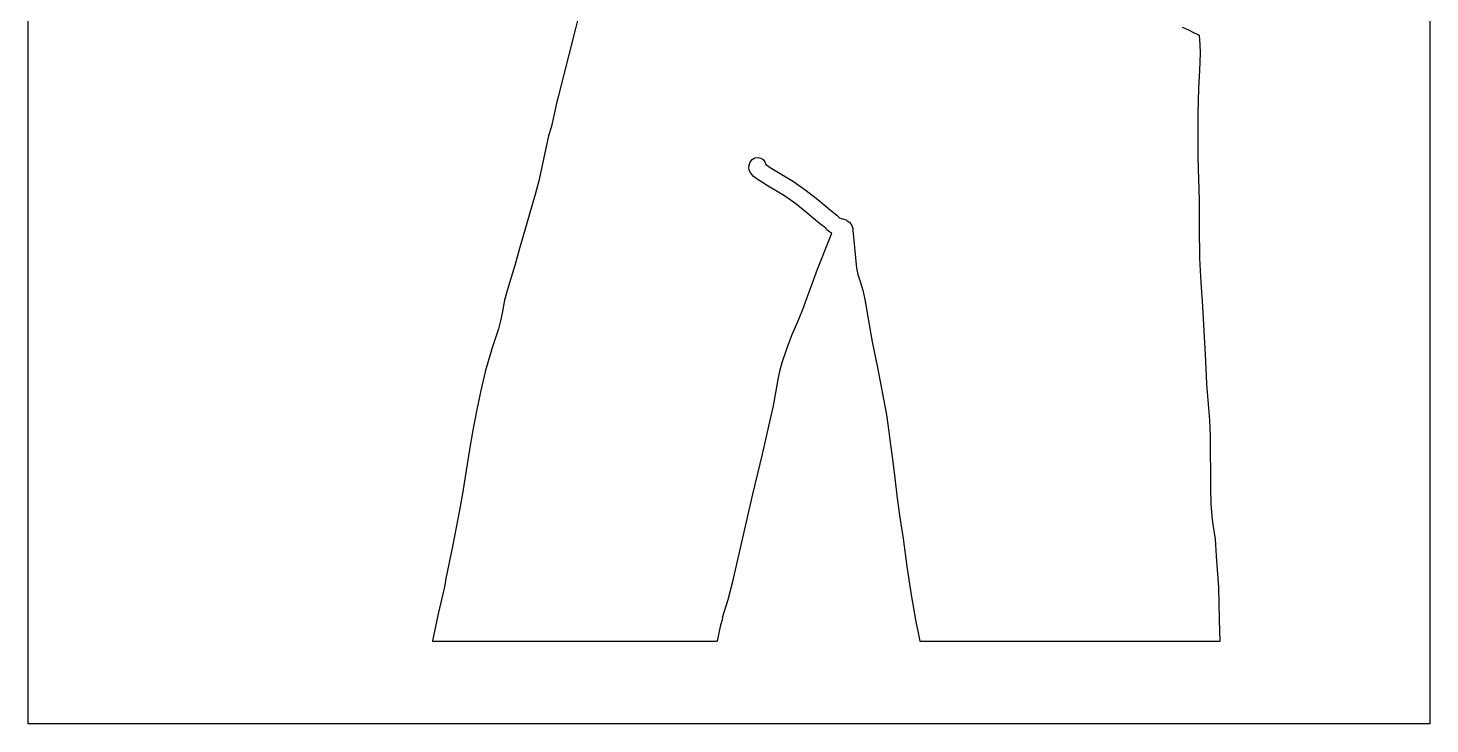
# Model space of a CAD drawing. Extents: x 2 to 598, y 382 to 3498.
# Drawn here: x 2 to 398, y 2132 to 2328.5 of the extents above; entities that cross this region are included whole.
import ezdxf

# ---------------------------------------------------------------- set-up
doc = ezdxf.new("R2010")
doc.units = 0

msp = doc.modelspace()

# ---------------------------------------------------------------- linework, layer by layer
at = {"layer": 'Calque 1'}
for p, q in [((1.99988, 2132), (1.99988, 2678)), ((398, 2377.98), (398, 2177.98)), ((157.382993, 2331.359813), (156.65218, 2328.3458)), ((330.08138, 2327.7671), (328.08151, 2328.6177)), ((156.64718, 2328.3288), (154.79923, 2320.8998)), ((156.65218, 2328.3458), (156.64718, 2328.3288)), ((330.87824, 2327.2813), (330.08138, 2327.7671)), ((332.92617, 2326.4054), (330.87824, 2327.2813)), ((333.127946, 2323.800775), (332.92617, 2326.4054)), ((154.796, 2320.9), (151.82977, 2309.4294)), ((154.79923, 2320.8998), (154.796, 2320.9)), ((333.034979, 2316.489288), (333.23106, 2321.3913)), ((333.23106, 2321.3913), (333.127946, 2323.800775)), ((332.73704, 2311.4864), (333.034979, 2316.489288)), ((151.80187, 2309.3281), (151.4112, 2307.6584)), ((151.82977, 2309.4294), (151.80187, 2309.3281)), ((332.52, 2304.2528), (332.73704, 2311.4864)), ((151.4022, 2307.6214), (149.86793, 2300.8094)), ((151.4082, 2307.6484), (151.4022, 2307.6214)), ((151.4112, 2307.6584), (151.4082, 2307.6484)), ((149.86793, 2300.8094), (149.84053, 2300.7014)), ((332.525, 2291.73), (332.52, 2304.2528)), ((149.01629, 2298.0132), (146.28313, 2285.3447)), ((149.84053, 2300.7014), (149.01629, 2298.0132)), ((205.606034, 2288.983225), (205.66776, 2289.7471)), ((205.699413, 2288.419037), (205.606034, 2288.983225)), ((205.66776, 2289.7471), (205.705085, 2289.963912)), ((205.67776, 2289.6891), (205.932677, 2290.607325)), ((205.705085, 2289.963912), (205.67776, 2289.6891)), ((205.932677, 2290.607325), (206.500207, 2291.331375)), ((206.500207, 2291.331375), (207.297819, 2291.789812)), ((207.297819, 2291.789812), (208.24298, 2291.9112)), ((208.24298, 2291.9112), (209.00609, 2291.726619)), ((209.00609, 2291.726619), (209.654107, 2291.318425)), ((209.654107, 2291.318425), (210.140841, 2290.727194)), ((210.140841, 2290.727194), (210.4201, 2289.9935)), ((210.4201, 2289.9935), (210.55343, 2289.8751)), ((210.55343, 2289.8751), (211.65672, 2289.1372)), ((211.65672, 2289.1372), (213.99405, 2287.6546)), ((332.5254, 2291.7227), (332.525, 2291.73)), ((332.87164, 2279.8898), (332.5254, 2291.7227)), ((146.27913, 2285.3287), (145.25284, 2281.4488)), ((146.28313, 2285.3447), (146.27913, 2285.3287)), ((205.96697, 2287.7932), (205.699413, 2288.419037)), ((206.83893, 2286.696525), (205.96697, 2287.7932)), ((207.70381, 2286.0134), (206.83893, 2286.696525)), ((209.03138, 2285.1194), (207.70381, 2286.0134)), ((211.49376, 2283.5578), (209.03138, 2285.1194)), ((213.99405, 2287.6546), (218.25994, 2285.1049)), ((218.25994, 2285.1049), (221.763419, 2282.644562)), ((145.25284, 2281.4488), (140.85207, 2266.2482)), ((215.66353, 2281.0685), (211.49376, 2283.5578)), ((218.87457, 2278.809412), (215.66353, 2281.0685)), ((221.763419, 2282.644562), (225.06055, 2280.0535)), ((222.02645, 2276.335), (218.87457, 2278.809412)), ((225.06055, 2280.0535), (228.62881, 2277.0387)), ((228.62881, 2277.0387), (230.44214, 2275.6377)), ((332.87164, 2279.8738), (332.87164, 2279.8898)), ((332.88764, 2272.2396), (332.87164, 2279.8738)), ((225.58541, 2273.3284), (222.02645, 2276.335)), ((227.33569, 2271.9807), (225.58541, 2273.3284)), ((230.44214, 2275.6377), (231.33201, 2274.7758)), ((231.33201, 2274.7758), (233.05387, 2274.3117)), ((233.05387, 2274.3117), (233.35204, 2274.0208)), ((233.35204, 2274.0208), (233.8502, 2273.7934)), ((233.8502, 2273.7934), (234.05846, 2273.6208)), ((234.05846, 2273.6208), (234.66152, 2272.7444)), ((224.99252, 2260.4012), (228.64398, 2269.5743)), ((227.571181, 2271.577338), (227.33569, 2271.9807)), ((228.082382, 2271.101245), (227.571181, 2271.577338)), ((228.93507, 2270.5637), (228.082382, 2271.101245)), ((228.64398, 2269.5743), (228.65398, 2269.6003)), ((228.65398, 2269.6003), (229.02347, 2270.5217)), ((229.02347, 2270.5217), (228.93507, 2270.5637)), ((234.66152, 2272.7444), (234.665, 2272.75)), ((234.665, 2272.75), (234.9456, 2271.8684)), ((234.9456, 2271.8684), (234.9516, 2271.8524)), ((234.9516, 2271.8524), (234.99185, 2271.48165)), ((234.99185, 2271.48165), (234.9733, 2271.5423)), ((234.9733, 2271.5423), (234.9893, 2271.3909)), ((234.9893, 2271.3909), (235.97993, 2260.7171)), ((332.88764, 2272.2256), (332.88764, 2272.2396)), ((332.991, 2263.47), (332.88764, 2272.2256)), ((140.84307, 2266.2232), (139.525024, 2261.3966)), ((140.84907, 2266.2382), (140.84307, 2266.2232)), ((140.85207, 2266.2482), (140.84907, 2266.2382)), ((139.525024, 2261.3966), (138.01689, 2256.5091)), ((332.99072, 2263.4557), (332.991, 2263.47)), ((333.360017, 2256.606888), (332.99072, 2263.4557)), ((221.11629, 2249.8321), (224.97652, 2260.3612)), ((224.97652, 2260.3612), (224.99252, 2260.4012)), ((235.97993, 2260.7171), (236.391601, 2258.935762)), ((236.391601, 2258.935762), (237.03362, 2256.8812)), ((137.206555, 2254.030387), (136.55422, 2251.6328)), ((138.02389, 2256.5281), (137.206555, 2254.030387)), ((138.01689, 2256.5091), (138.02389, 2256.5281)), ((237.03362, 2256.8812), (237.03762, 2256.8712)), ((237.03762, 2256.8712), (237.76583, 2254.430562)), ((237.76583, 2254.430562), (238.3471, 2251.8523)), ((333.82167, 2249.8648), (333.360017, 2256.606888)), ((136.55422, 2251.6328), (135.91705, 2247.9788)), ((219.52861, 2245.7993), (221.10629, 2249.8031)), ((221.10629, 2249.8031), (221.11629, 2249.8321)), ((238.3471, 2251.8523), (240.45188, 2239.8376)), ((334.664, 2234.55), (333.82167, 2249.8648)), ((135.494441, 2245.79645), (134.85923, 2243.5403)), ((135.91705, 2247.9788), (135.494441, 2245.79645)), ((217.76819, 2241.7689), (219.52261, 2245.7883)), ((219.52261, 2245.7883), (219.52861, 2245.7993)), ((134.85923, 2243.5403), (132.89087, 2237.5892)), ((216.324462, 2237.873413), (217.76819, 2241.7689)), ((132.88187, 2237.5602), (131.15898, 2231.4686)), ((132.89087, 2237.5892), (132.88187, 2237.5602)), ((215.05673, 2234.0386), (216.324462, 2237.873413)), ((240.45188, 2239.8376), (241.91949, 2232.6458)), ((214.360841, 2231.621487), (215.05673, 2234.0386)), ((334.66415, 2234.5403), (334.664, 2234.55)), ((334.9923, 2227.9924), (334.66415, 2234.5403)), ((131.15398, 2231.4496), (129.884754, 2226.135137)), ((131.15898, 2231.4686), (131.15398, 2231.4496)), ((213.87334, 2229.2487), (214.360841, 2231.621487)), ((241.91949, 2232.6458), (241.919, 2232.63)), ((241.919, 2232.63), (244.49456, 2219.2665)), ((129.884754, 2226.135137), (128.75568, 2220.8188)), ((212.59703, 2221.8237), (213.87034, 2229.2387)), ((213.87034, 2229.2387), (213.87334, 2229.2487)), ((334.9953, 2227.9724), (334.9923, 2227.9924)), ((335.803, 2217.79), (334.9953, 2227.9724)), ((211.76608, 2218.1283), (212.59703, 2221.8237)), ((128.75568, 2220.8188), (127.6715, 2214.9747)), ((209.43857, 2208.1614), (211.76608, 2218.1283)), ((244.49456, 2219.2665), (244.49856, 2219.2565)), ((244.49856, 2219.2565), (245.14762, 2214.4764)), ((335.80333, 2217.7759), (335.803, 2217.79)), ((335.97645, 2213.3865), (335.80333, 2217.7759)), ((127.6715, 2214.9747), (126.577, 2208.9058)), ((245.14762, 2214.4764), (245.15062, 2214.4504)), ((245.15062, 2214.4504), (245.45448, 2212.2097)), ((245.45448, 2212.2097), (246.272, 2205.9842)), ((336.07415, 2198.4639), (335.97645, 2213.3865)), ((126.577, 2208.9058), (124.88769, 2198.1561)), ((206.74313, 2196.9146), (209.43857, 2208.1614)), ((246.272, 2205.9842), (246.275, 2205.99)), ((246.275, 2205.99), (246.87755, 2201.4043)), ((124.887, 2198.14), (123.84262, 2192.3781)), ((124.88769, 2198.1561), (124.887, 2198.14)), ((246.87755, 2201.4043), (247.53074, 2195.7726)), ((336.217495, 2194.096975), (336.07415, 2198.4639)), ((201.05458, 2172.253), (206.74313, 2196.9146)), ((247.53074, 2195.7726), (248.28831, 2190.2639)), ((336.60177, 2189.7296), (336.217495, 2194.096975)), ((123.84762, 2192.3991), (121.9511, 2182.5449)), ((123.84262, 2192.3781), (123.84762, 2192.3991)), ((248.28831, 2190.2639), (248.29131, 2190.2489)), ((248.29131, 2190.2489), (249.15638, 2184.3681)), ((336.60477, 2189.7196), (336.60177, 2189.7296)), ((336.79856, 2188.3337), (336.60477, 2189.7196)), ((337.37785, 2184.2089), (336.79856, 2188.3337)), ((121.9481, 2182.5329), (119.96475, 2172.5852)), ((121.9511, 2182.5449), (121.9481, 2182.5329)), ((249.15638, 2184.3681), (249.157, 2184.36)), ((249.157, 2184.36), (250.2453, 2176.4416)), ((337.706, 2179.42), (337.37785, 2184.2089)), ((337.70607, 2179.4151), (337.706, 2179.42)), ((338.33135, 2170.6606), (337.70607, 2179.4151)), ((250.2453, 2176.4416), (251.42559, 2168.4224)), ((398, 2177.98), (398, 2132)), ((119.592, 2170.74), (117.828655, 2163.102987)), ((119.59475, 2170.7321), (119.592, 2170.74)), ((119.79939, 2171.7584), (119.59475, 2170.7321)), ((119.96475, 2172.5852), (119.79939, 2171.7584)), ((199.747165, 2167.161987), (201.04958, 2172.225)), ((201.04958, 2172.225), (201.05458, 2172.253)), ((338.58405, 2161.4585), (338.33135, 2170.6606)), ((198.20427, 2162.0401), (199.747165, 2167.161987)), ((251.42559, 2168.4224), (251.42859, 2168.4124)), ((251.42859, 2168.4124), (252.69467, 2161.3694)), ((117.828655, 2163.102987), (116.27954, 2155.4965)), ((196.80946, 2155.8546), (197.60682, 2159.5546)), ((197.60682, 2159.5546), (197.62752, 2159.6356)), ((197.62752, 2159.6356), (198.22077, 2161.8448)), ((198.22077, 2161.8448), (198.20427, 2162.0401)), ((252.69467, 2161.3694), (252.69867, 2161.3514)), ((252.69867, 2161.3514), (253.84382, 2155.8669)), ((338.752, 2155.37), (338.58405, 2161.4585)), ((116.27354, 2155.4705), (116.25084, 2155.3677)), ((116.25084, 2155.3677), (196.703, 2155.36)), ((116.27954, 2155.4965), (116.27354, 2155.4705)), ((196.703, 2155.36), (196.80946, 2155.8546)), ((253.84382, 2155.8669), (253.94666, 2155.3734)), ((253.94666, 2155.3734), (338.752, 2155.37)), ((398, 2132), (1.99988, 2132))]:
    msp.add_line(p, q, dxfattribs=at)

doc.saveas('drawing.dxf')
